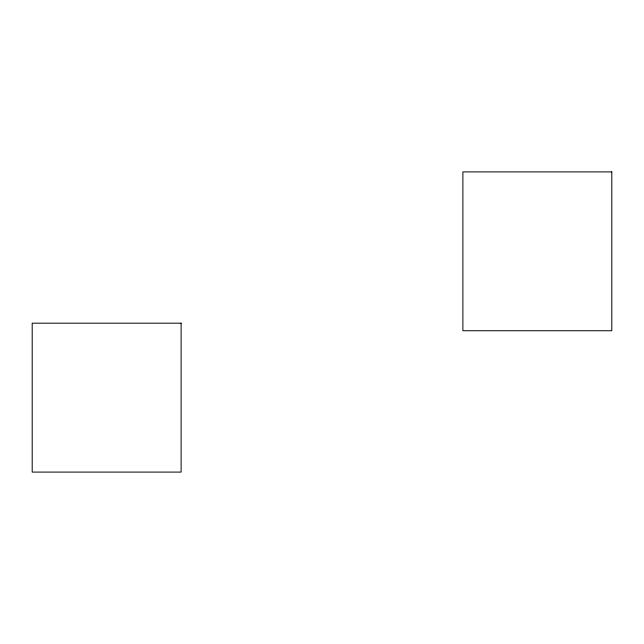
<?xml version="1.0" encoding="UTF-8"?>
<svg xmlns="http://www.w3.org/2000/svg" width="644" height="644" viewBox="0 0 644 644"><rect width="100%" height="100%" fill="white"/><g stroke="black" fill="none" stroke-linecap="round" stroke-linejoin="round"><path stroke-width="0.97" d="M611.8 171.908L462.883 171.908L462.883 330.742L611.8 330.742L611.8 171.908M181.117 323.183L32.2 323.183L32.2 472.092L181.117 472.092L181.117 323.183"/></g></svg>
